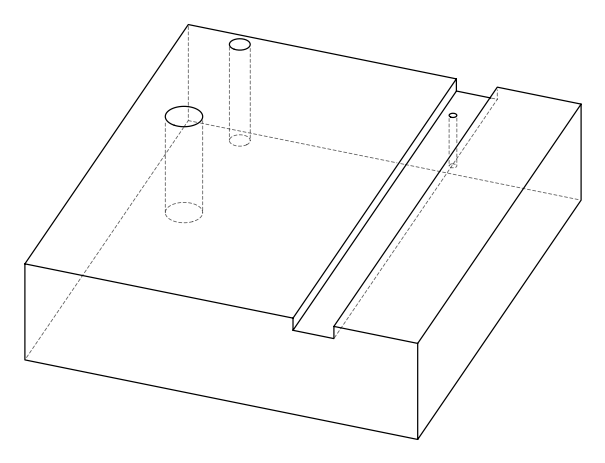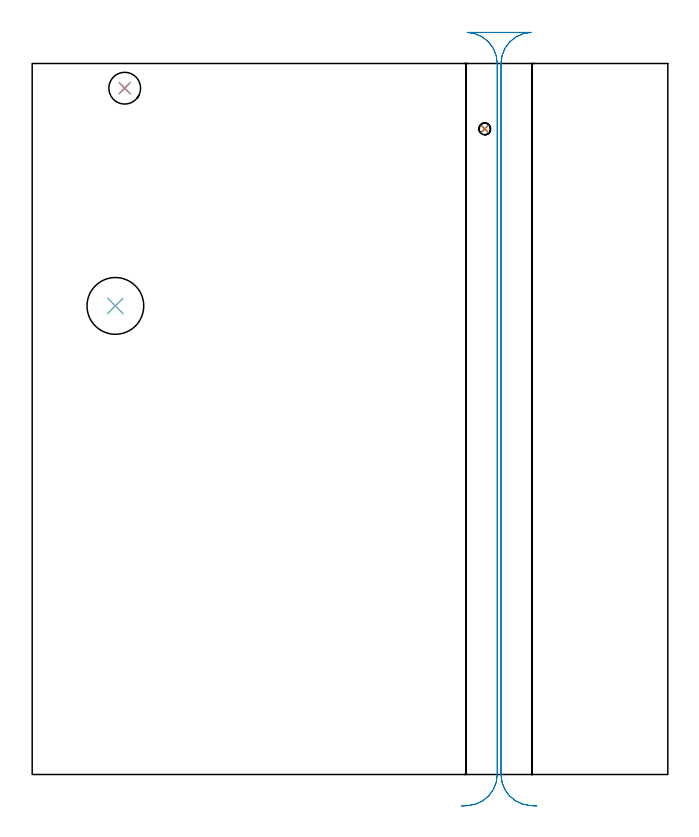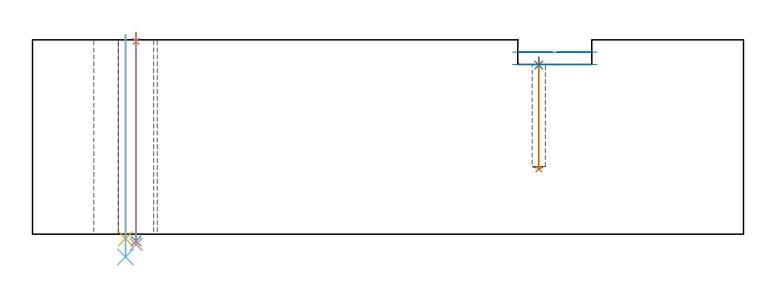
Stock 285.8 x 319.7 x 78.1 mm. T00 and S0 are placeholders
(PLAN: 8 operations, 6 tool changes, 4.7 min)
(1 SPOT_DRILL | STEP1HOLE | NXT0321_9005460120000 | 0.03 min | 4 mm3)
(2 SPOT_DRILL_1 | STEP1POCKET | NXT0321_9005460120000 | 0.03 min | 987 mm3)
(3 DRILL_THROUGH_HOLE_INTO_CENTER | STEP1HOLE | NXT0301_042 | 0.33 min | 3072 mm3)
(4 DRILL_TO_ENLARGE_THROUGH_HOLE | STEP1HOLE | NXT0301_105 | 0.34 min | 9359 mm3)
(5 INDEXABLE_INSERT_DRILL_THROUGH_HOLE_FROM_SOLID | STEP1HOLE_1 | NXT0302_004 | 0.33 min | 16678 mm3)
(6 DRILL_TO_ENLARGE_THROUGH_HOLE_1 | STEP1HOLE_1 | UGT0301_386 | 0.36 min | 23180 mm3)
(7 DRILL_BLIND_HOLE_INTO_CENTER | STEP1POCKET | NXT0301_024 | 0.18 min | 913 mm3)
(8 MILL_RECTANGULAR_SLOT | SLOT_RECTANGULAR | UGT0201_006 | Follow Part, ap 7, ae 75% | 3.07 min | 93027 mm3)
(TOOL NXT0321_9005460120000 | NC Spot Drill, 142deg, 12mm, Carbide, Uncoated | D12 PA142 FL30 Z2)
(TOOL NXT0301_042 | Carbide Drill 7.1mm [860.1-0710-057A1-MM 2214] | D7.1 PA140 FL85 Z2)
(TOOL NXT0301_105 | Carbide Drill 14.25mm [860.1-1425-071A1-MM 2214] | D14.25 PA140 FL83 Z2)
(TOOL NXT0302_004 | Index. Insert Drill 16.5mm [880-D1650L20-05] | D16.5 PA176 FL83 Z2)
(TOOL UGT0301_386 | Twist Drill 25.5 mm | D25.5 PA118 FL165 Z2)
(TOOL NXT0301_024 | Carbide Drill 5.3mm [860.1-0530-027A1-MM 2214] | D5.3 PA140 FL44 Z2)
(TOOL UGT0201_006 | End Mill 28 mm | D28 FL25 Z2)
(OP 1 SPOT_DRILL)
G17 G21 G94 G90
T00 M6
G54
G17 G0 G90 X41.6 Y308.6 S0 M3
G43 Z88.1 H0
G94 G81 G98 Z77.485 F250. R81.1
G80
M5
M2
(OP 2 SPOT_DRILL_1)
G17 G21 G94 G90
T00 M6
G54
G17 G0 G90 X203.5 Y290.3 S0 M3
G43 Z88.1 H0
G94 G81 G98 Z67.972 F250. R71.2
G80
M5
M2
(OP 3 DRILL_THROUGH_HOLE_INTO_CENTER)
G17 G21 G94 G90
T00 M6
G54
G17 G0 G90 X41.6 Y308.6 S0 M3
G43 Z88.1 H1
G94 G73 G98 Z-2.792 F250. Q6.741 R80.1
G80
M5
M2
(OP 4 DRILL_TO_ENLARGE_THROUGH_HOLE)
G17 G21 G94 G90
T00 M6
G54
G17 G0 G90 X41.6 Y308.6 S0 M3
G43 Z88.1 H1
G94 G73 G98 Z-4.093 F250. Q13.699 R80.1
G80
M5
M2
(OP 5 INDEXABLE_INSERT_DRILL_THROUGH_HOLE_FROM_SOLID)
G17 G21 G94 G90
T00 M6
G54
G17 G0 G90 X37.4 Y210.7 S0 M3
G43 Z88.1 H1
G94 G81 G98 Z-1.788 F250. R80.1
G80
M5
M2
(OP 6 DRILL_TO_ENLARGE_THROUGH_HOLE_1)
G17 G21 G94 G90
T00 M6
G54
G17 G0 G90 X37.4 Y210.7 S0 M3
G43 Z88.1 H0
G94 G73 G98 Z-9.161 F250. Q21.815 R80.1
G80
M5
M2
(OP 7 DRILL_BLIND_HOLE_INTO_CENTER)
G17 G21 G94 G90
T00 M6
G54
G17 G0 G90 X203.5 Y290.3 S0 M3
G43 Z88.1 H1
G94 G81 G98 Z26.2 F250. R70.2
G80
M5
M2
(OP 8 MILL_RECTANGULAR_SLOT)
G17 G21 G94 G90
T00 M6
G54
G17 G0 G90 X226.878 Y-14.166 S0 M3
G43 Z88.1 H0
Z73.15
G94 G1 X223.884 Y-13.97 F250.
G2 X210.8 Y0. R14. F500.
G1 Y319.7
G2 X224.271 Y333.69 R14.
G1 X195.629
G2 X209.1 Y319.7 R14.
G1 Y0.
G2 X196.016 Y-13.97 R14.
G1 X193.022 Y-14.166 F250.
G0 X226.878 Z68.2
G1 X223.884 Y-13.97
G2 X210.8 Y0. R14. F500.
G1 Y319.7
G2 X224.271 Y333.69 R14.
G1 X195.629
G2 X209.1 Y319.7 R14.
G1 Y0.
G2 X196.016 Y-13.97 R14.
G1 X193.022 Y-14.166 F250.
G0 Z88.1
M5
M2
